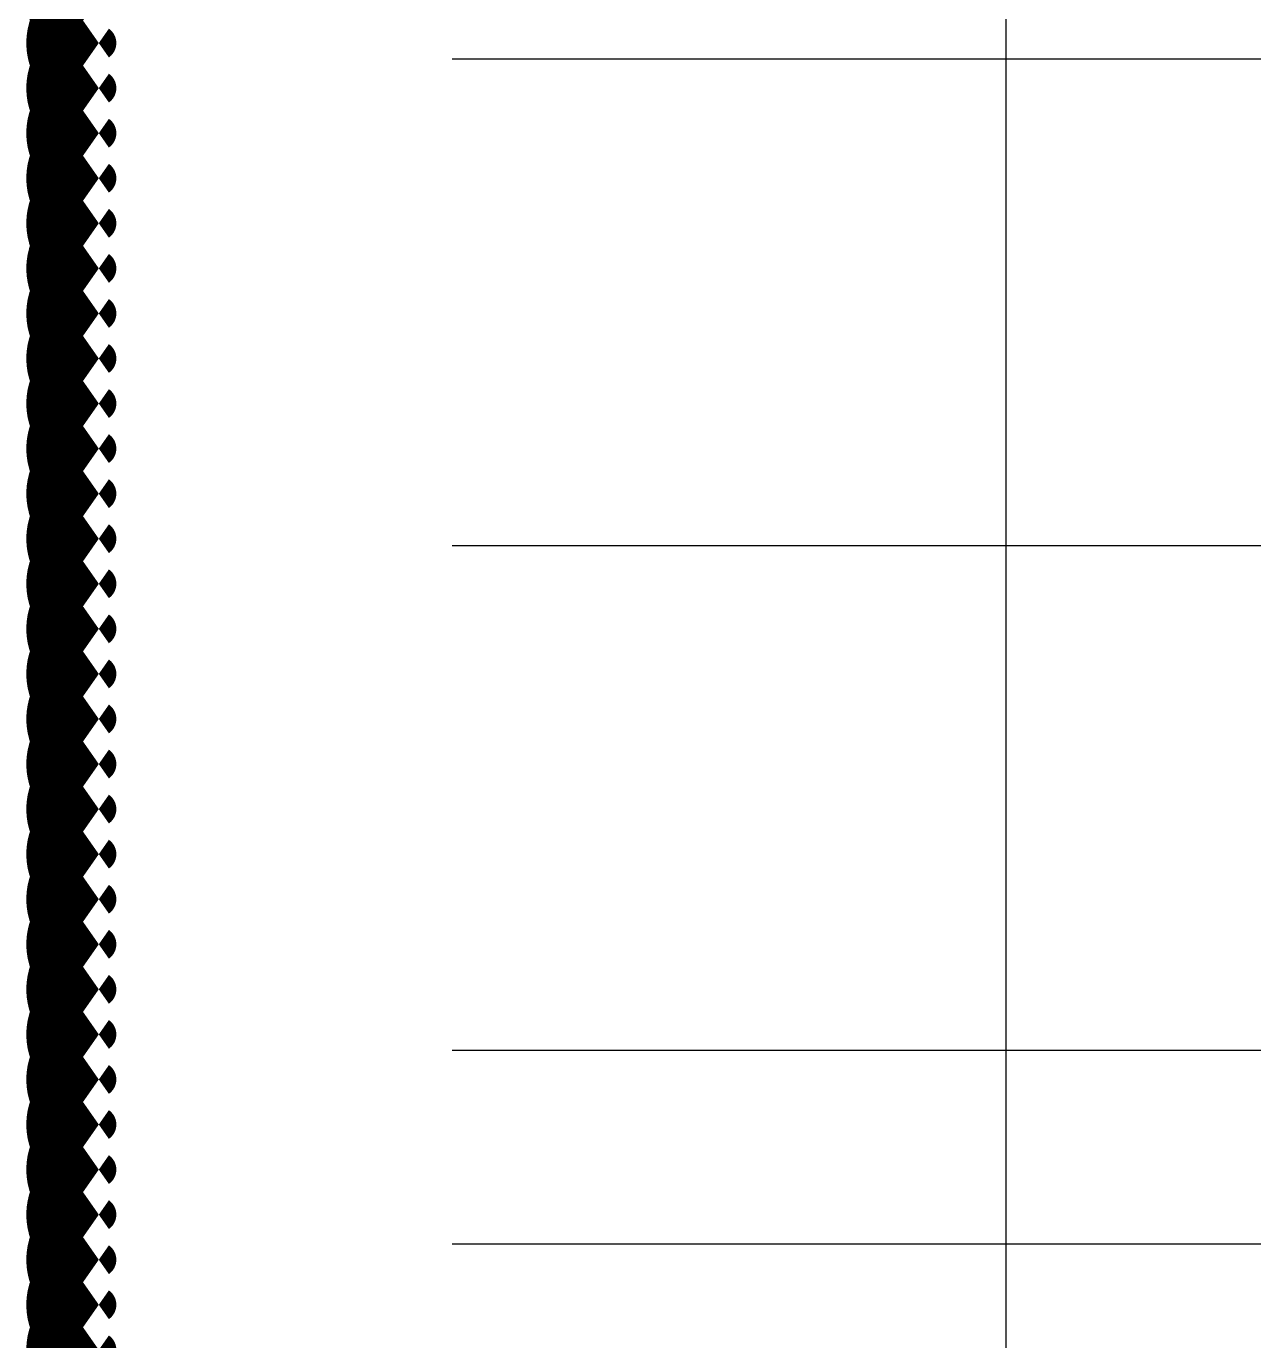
# Model space of a CAD drawing. Header units: inches. Extents: x -48 to 777, y -156 to 510.
# Drawn here: x 259.6 to 273.22, y 225.64 to 240.22 of the extents above; entities that cross this region are included whole.
import ezdxf

# ---------------------------------------------------------------- set-up
doc = ezdxf.new("R2010")
doc.units = ezdxf.units.IN
doc.header["$MEASUREMENT"] = 0
doc.layers.add('Str-Axes', color=8, linetype='Continuous')

msp = doc.modelspace()

# ---------------------------------------------------------------- linework, layer by layer
at = {"color": 6, "const_width": 1}
msp.add_lwpolyline([(260.22744, 240.78475, 0.52056705), (260.22744, 240.28475, 0.52056705), (260.22744, 239.78475, 0.52056705), (260.22744, 239.28475, 0.52056705), (260.22744, 238.78475, 0.52056705), (260.22744, 238.28475, 0.52056705), (260.22744, 237.78475, 0.52056705), (260.22744, 237.28475, 0.52056705), (260.22744, 236.78475, 0.52056705), (260.22744, 236.28475, 0.52056705), (260.22744, 235.78475, 0.52056705), (260.22744, 235.28475, 0.52056705), (260.22744, 234.78475, 0.52056705), (260.22744, 234.28475, 0.52056705), (260.22744, 233.78475, 0.52056705), (260.22744, 233.28475, 0.52056705), (260.22744, 232.78475, 0.52056705), (260.22744, 232.28475, 0.52056705), (260.22744, 231.78475, 0.52056705), (260.22744, 231.28475, 0.52056705), (260.22744, 230.78475, 0.52056705), (260.22744, 230.28475, 0.52056705), (260.22744, 229.78475, 0.52056705), (260.22744, 229.28475, 0.52056705), (260.22744, 228.78475, 0.52056705), (260.22744, 228.28475, 0.52056705), (260.22744, 227.78475, 0.52056705), (260.22744, 227.28475, 0.52056705), (260.22744, 226.78475, 0.52056705), (260.22744, 226.28475, 0.52056705), (260.22744, 225.78475, 0.52056705), (260.22744, 225.28475, 0.52056705), (260.22744, 224.78475, 0.52056705)], format="xyb", dxfattribs=at)
at = {"layer": 'Str-Axes', "ltscale": 0.1}
for p, q in [((270.47678, 221.25688), (270.47678, 260.35831)), ((292.62657, 239.85688), (264.32678, 239.85688)), ((292.62657, 234.45688), (264.32678, 234.45688)), ((292.62657, 228.85688), (264.32678, 228.85688)), ((292.62657, 226.70688), (264.32678, 226.70688))]:
    msp.add_line(p, q, dxfattribs=at)

doc.saveas('drawing.dxf')
